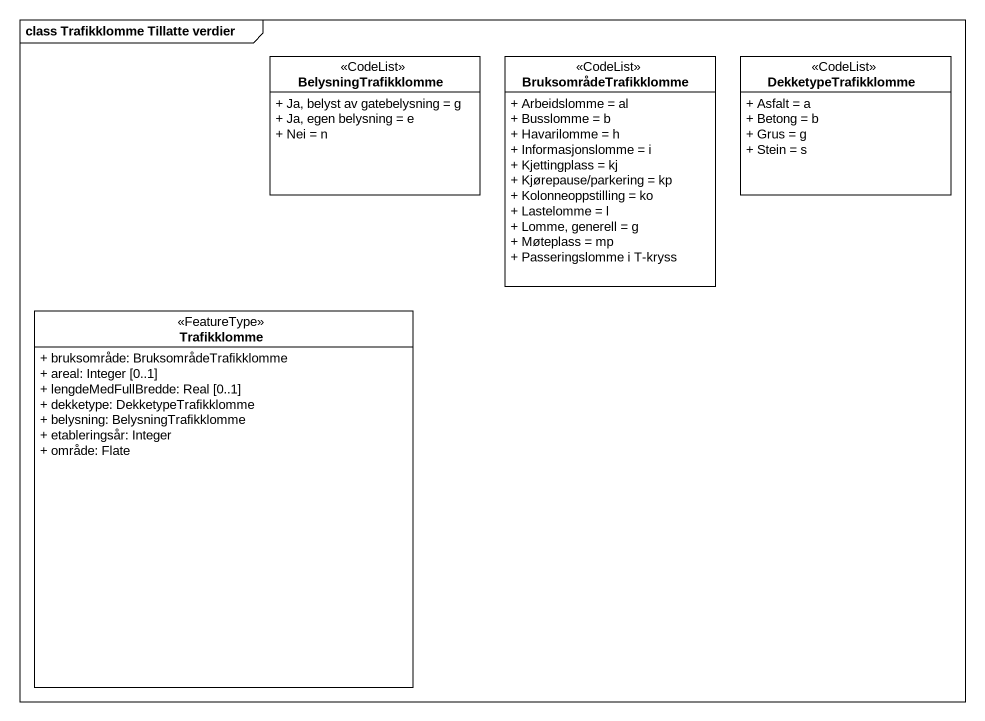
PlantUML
@startuml
mainframe class Trafikklomme Tillatte verdier
hide circle
hide empty members
skinparam classAttributeIconSize 0
class BelysningTrafikklomme <<CodeList>> {
  + Ja, belyst av gatebelysning = g
  + Ja, egen belysning = e
  + Nei = n
}
class BruksområdeTrafikklomme <<CodeList>> {
  + Arbeidslomme = al
  + Busslomme = b
  + Havarilomme = h
  + Informasjonslomme = i
  + Kjettingplass = kj
  + Kjørepause/parkering = kp
  + Kolonneoppstilling = ko
  + Lastelomme = l
  + Lomme, generell = g
  + Møteplass = mp
  + Passeringslomme i T-kryss
}
class DekketypeTrafikklomme <<CodeList>> {
  + Asfalt = a
  + Betong = b
  + Grus = g
  + Stein = s
}
class Trafikklomme <<FeatureType>> {
  + bruksområde: BruksområdeTrafikklomme
  + areal: Integer [0..1]
  + lengdeMedFullBredde: Real [0..1]
  + dekketype: DekketypeTrafikklomme
  + belysning: BelysningTrafikklomme
  + etableringsår: Integer
  + område: Flate
}
@enduml
